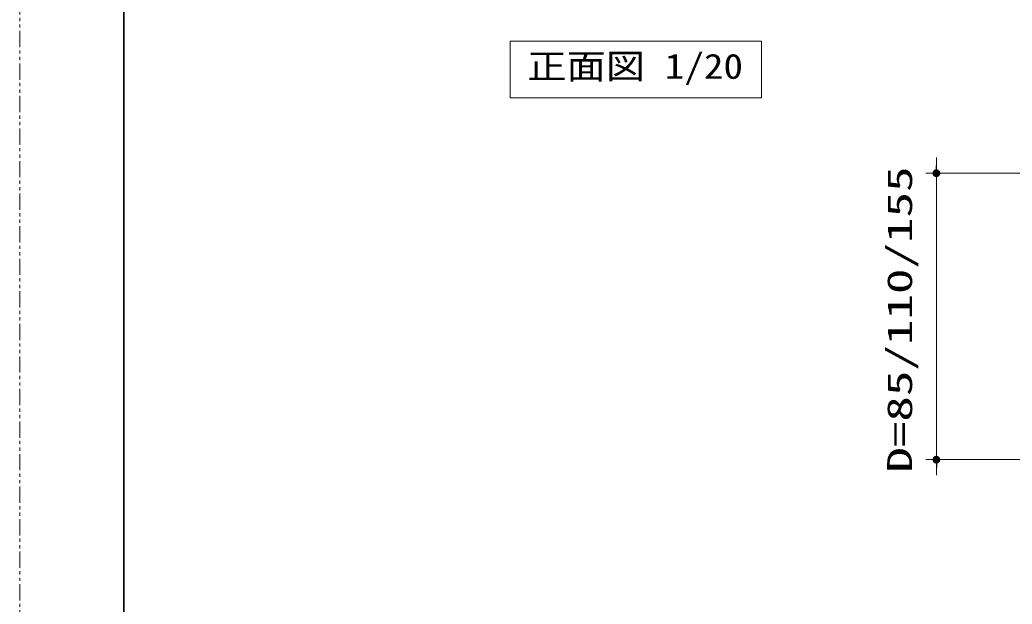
# Model space of a CAD drawing. Units: millimetres, scale not verified. Extents: x -1306 to 1306, y -607 to 607.
# Drawn here: x -1293 to -911.7, y -382.9 to -158.5 of the extents above; entities that cross this region are included whole.
import ezdxf
from ezdxf.enums import TextEntityAlignment as Align

# ---------------------------------------------------------------- set-up
doc = ezdxf.new("R2010")
doc.units = ezdxf.units.MM
doc.header["$LTSCALE"] = 5
doc.header["$PDMODE"] = 32
doc.header["$PDSIZE"] = 2.5
doc.linetypes.add('USER1', pattern=[2.5, 1.25, -0.25, 0.25, -0.25, 0.25, -0.25])
for name, color, linetype, lineweight in [('0-1_線(黄)', 2, 'Continuous', 15), ('0-3_陰線', 4, 'USER1', 9), ('1-1_寸法線', 3, 'Continuous', 13), ('1-4_DEFPOINTS', 7, 'Continuous', 5), ('1-5_0', 3, 'Continuous', 25), ('1-7_図面枠', 7, 'Continuous', 35)]:
    doc.layers.add(name, color=color, linetype=linetype, lineweight=lineweight)
doc.styles.add('ＭＳ ゴシック', font='')
doc.styles.get('ＭＳ ゴシック').set_extended_font_data('MS Gothic')

# ---------------------------------------------------------------- blocks, each defined once
blk = doc.blocks.new('_DOT')
at = {"layer": '1-5_0'}
blk.add_line((-2.5, 0), (-5, 0), dxfattribs=at)
for points in [[(0, 0), (-2.5, 0), (-2.48, 0.313)], [(0, 0), (-2.48, -0.313), (-2.5, 0)], [(0, 0), (-2.48, 0.313), (-2.421, 0.622)], [(0, 0), (-2.421, -0.622), (-2.48, -0.313)], [(0, 0), (-2.421, 0.622), (-2.324, 0.92)], [(0, 0), (-2.324, -0.92), (-2.421, -0.622)], [(0, 0), (-2.324, 0.92), (-2.191, 1.204)], [(0, 0), (-2.191, -1.204), (-2.324, -0.92)], [(0, 0), (-2.191, 1.204), (-2.023, 1.469)], [(0, 0), (-2.023, -1.469), (-2.191, -1.204)], [(0, 0), (-2.023, 1.469), (-1.822, 1.711)], [(0, 0), (-1.822, -1.711), (-2.023, -1.469)], [(0, 0), (-1.822, 1.711), (-1.594, 1.926)], [(0, 0), (-1.594, -1.926), (-1.822, -1.711)], [(0, 0), (-1.594, 1.926), (-1.34, 2.111)], [(0, 0), (-1.34, -2.111), (-1.594, -1.926)], [(0, 0), (-1.34, 2.111), (-1.064, 2.262)], [(0, 0), (-1.064, -2.262), (-1.34, -2.111)], [(0, 0), (-1.064, 2.262), (-0.773, 2.378)], [(0, 0), (-0.773, -2.378), (-1.064, -2.262)], [(0, 0), (-0.773, 2.378), (-0.468, 2.456)], [(0, 0), (-0.468, -2.456), (-0.773, -2.378)], [(0, 0), (-0.468, 2.456), (-0.157, 2.495)], [(0, 0), (-0.157, -2.495), (-0.468, -2.456)], [(0, 0), (-0.157, 2.495), (0.157, 2.495)], [(0, 0), (0.157, -2.495), (-0.157, -2.495)], [(0, 0), (0.157, 2.495), (0.468, 2.456)], [(0, 0), (0.468, 2.456), (0.773, 2.378)], [(0, 0), (0.773, 2.378), (1.064, 2.262)], [(0, 0), (1.064, 2.262), (1.34, 2.111)], [(0, 0), (1.34, 2.111), (1.594, 1.926)], [(0, 0), (1.594, 1.926), (1.822, 1.711)], [(0, 0), (1.822, 1.711), (2.023, 1.469)], [(0, 0), (2.023, 1.469), (2.191, 1.204)], [(0, 0), (2.191, 1.204), (2.324, 0.92)], [(0, 0), (2.324, 0.92), (2.421, 0.622)], [(0, 0), (2.421, 0.622), (2.48, 0.313)], [(0, 0), (2.48, 0.313), (2.5, 0)], [(0, 0), (0.468, -2.456), (0.157, -2.495)], [(0, 0), (0.773, -2.378), (0.468, -2.456)], [(0, 0), (1.064, -2.262), (0.773, -2.378)], [(0, 0), (1.34, -2.111), (1.064, -2.262)], [(0, 0), (1.594, -1.926), (1.34, -2.111)], [(0, 0), (1.822, -1.711), (1.594, -1.926)], [(0, 0), (2.023, -1.469), (1.822, -1.711)], [(0, 0), (2.191, -1.204), (2.023, -1.469)], [(0, 0), (2.324, -0.92), (2.191, -1.204)], [(0, 0), (2.421, -0.622), (2.324, -0.92)], [(0, 0), (2.48, -0.313), (2.421, -0.622)], [(0, 0), (2.5, 0), (2.48, -0.313)]]:
    blk.add_solid(points, dxfattribs=at)

msp = doc.modelspace()

# ---------------------------------------------------------------- linework, layer by layer
at = {"layer": '0-1_線(黄)'}
msp.add_lwpolyline([(-1104.591, -166.672), (-1007.975, -166.672), (-1007.975, -188.507), (-1104.591, -188.507)], close=True, dxfattribs=at)
at = {"layer": '0-3_陰線'}
msp.add_line((-1292.964, -594), (-1292.964, 594), dxfattribs=at)
at = {"layer": '1-1_寸法線'}
for p, q in [((-940.778, -214.417), (-940.778, -211.417)), ((-862.145, -217.417), (-944.778, -217.417)), ((-940.778, -217.417), (-940.778, -327.417)), ((-862.145, -327.417), (-944.778, -327.417)), ((-940.778, -330.417), (-940.778, -333.417))]:
    msp.add_line(p, q, dxfattribs=at)
at = {"layer": '1-4_DEFPOINTS'}
msp.add_point((-940.778, -327.417), dxfattribs=at)
at = {"layer": '1-7_図面枠'}
msp.add_lwpolyline([(-1252.964, -554), (347.036, -554), (347.036, 554), (-1252.964, 554)], close=True, dxfattribs=at)

# ---------------------------------------------------------------- block references
at = {"layer": '1-1_寸法線', "xscale": 0.6, "yscale": 0.6}
for p, rotation in [((-940.778, -217.417), 270), ((-940.778, -327.417), 90)]:
    msp.add_blockref('_DOT', p, dxfattribs=dict(at, rotation=rotation))

# ---------------------------------------------------------------- texts
at = {"layer": '0-1_線(黄)', "style": 'ＭＳ ゴシック', "width": 1.15}
msp.add_text('正面図 1/20', height=9.621, dxfattribs=at).set_placement((-1097.97, -184.05), align=Align.BOTTOM_LEFT)
at = {"layer": '1-1_寸法線', "style": 'ＭＳ ゴシック', "width": 1.5}
msp.add_text('D=85/110/155', height=9.604, rotation=90, dxfattribs=at).set_placement((-947.213, -332.417), align=Align.BOTTOM_LEFT)

doc.saveas('drawing.dxf')
